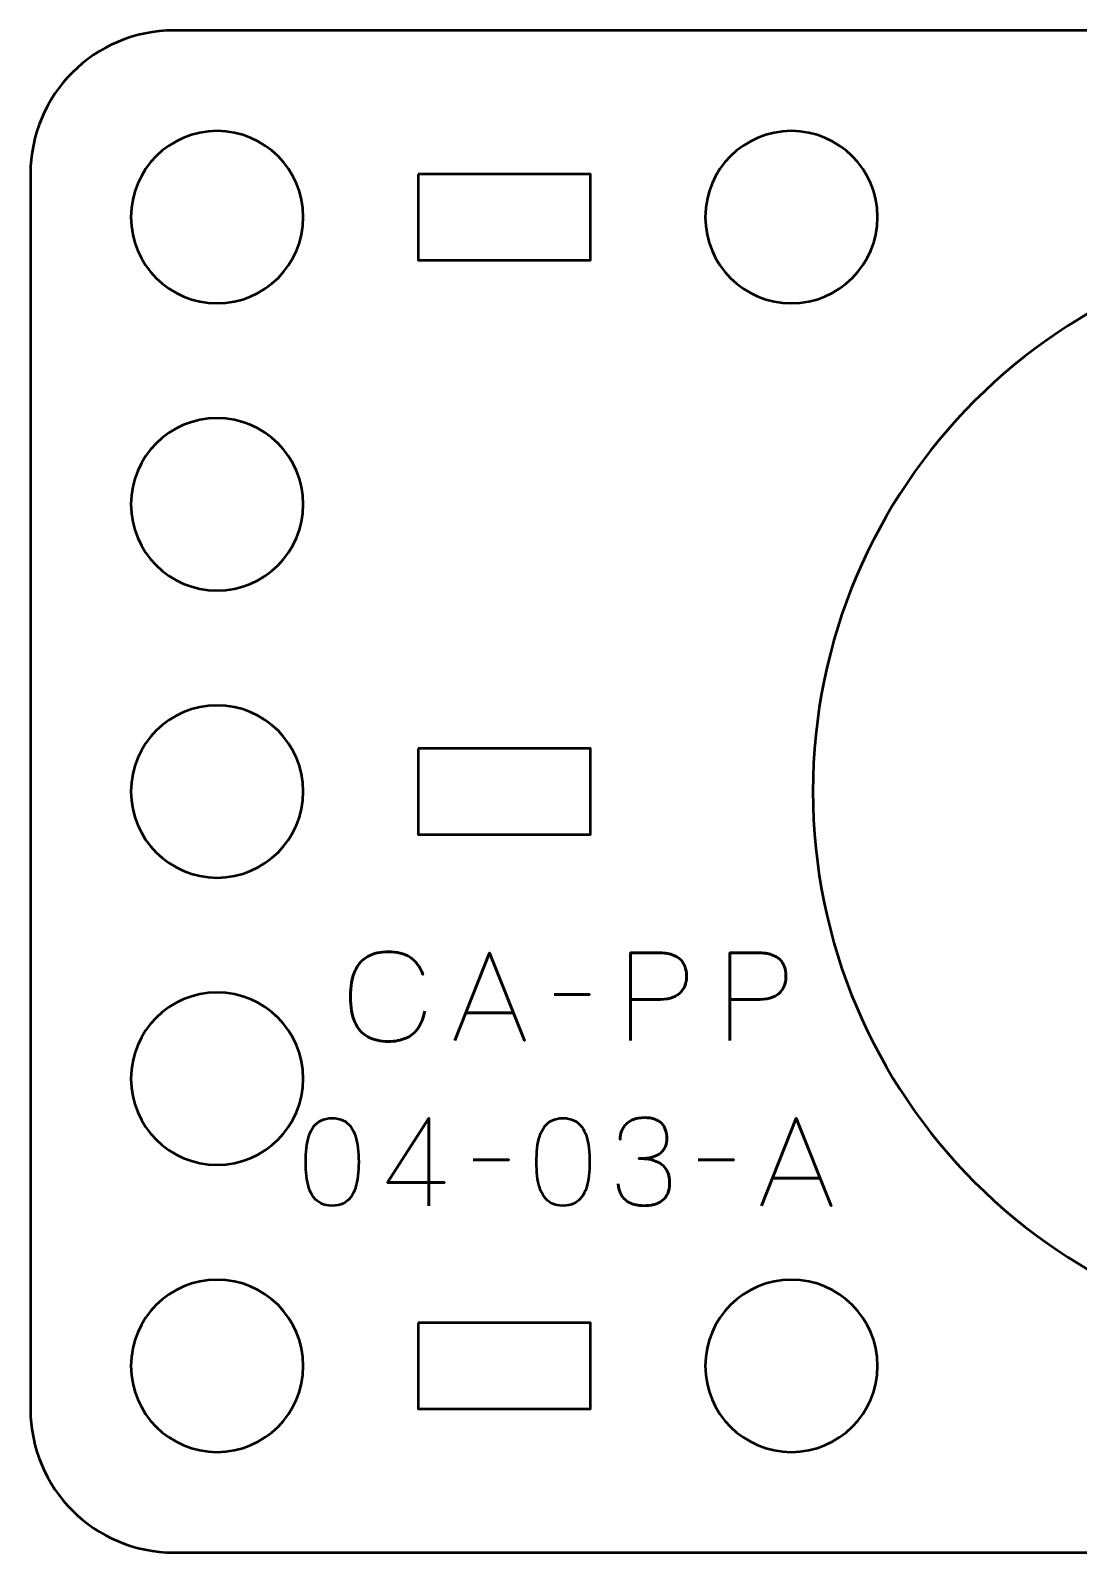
# Model space of a CAD drawing. Header units: centimetres. Extents: x -15.2 to 3.8, y -37.5 to 7.8.
# Drawn here: x -9.15 to -5.5, y -23.5 to -18.2 of the extents above; entities that cross this region are included whole.
import ezdxf

# ---------------------------------------------------------------- set-up
doc = ezdxf.new("R2010")
doc.units = ezdxf.units.CM
doc.header["$MEASUREMENT"] = 0
doc.layers.add('Layer 1', color=7, linetype='Continuous')

msp = doc.modelspace()

# ---------------------------------------------------------------- linework, layer by layer
at = {"layer": 'Layer 1', "lineweight": 53}
for points, knots in [([(-8.64992, -18.19998), (-8.64992, -18.19998), (-2.34995, -18.19998), (-2.34995, -18.19998), (-2.34995, -18.19998), (-2.07298, -18.19998), (-1.84999, -18.42307), (-1.84999, -18.70007), (-1.84999, -18.70007), (-1.84999, -18.70007), (-1.84999, -22.99993), (-1.84999, -22.99993), (-1.84999, -22.99993), (-1.84999, -23.27707), (-2.07298, -23.50003), (-2.34995, -23.50003), (-2.34995, -23.50003), (-2.34995, -23.50003), (-8.64992, -23.50003), (-8.64992, -23.50003), (-8.64992, -23.50003), (-8.92692, -23.50003), (-9.15001, -23.27707), (-9.15001, -22.99993), (-9.15001, -22.99993), (-9.15001, -22.99993), (-9.15001, -18.70007), (-9.15001, -18.70007), (-9.15001, -18.70007), (-9.15001, -18.42307), (-8.92692, -18.19998), (-8.64992, -18.19998)], [0, 0, 0, 0, 0.125, 0.125, 0.125, 0.125, 0.25, 0.25, 0.25, 0.25, 0.375, 0.375, 0.375, 0.375, 0.5, 0.5, 0.5, 0.5, 0.625, 0.625, 0.625, 0.625, 0.75, 0.75, 0.75, 0.75, 0.875, 0.875, 0.875, 0.875, 1, 1, 1, 1]), ([(-8.19998, -18.85001), (-8.19998, -19.01578), (-8.33421, -19.15001), (-8.49999, -19.15001), (-8.49999, -19.15001), (-8.66565, -19.15001), (-8.79999, -19.01578), (-8.79999, -18.85001), (-8.79999, -18.85001), (-8.79999, -18.68434), (-8.66565, -18.55), (-8.49999, -18.55), (-8.49999, -18.55), (-8.33421, -18.55), (-8.19998, -18.68434), (-8.19998, -18.85001)], [0, 0, 0, 0, 0.25, 0.25, 0.25, 0.25, 0.5, 0.5, 0.5, 0.5, 0.75, 0.75, 0.75, 0.75, 1, 1, 1, 1]), ([(-6.20002, -18.85), (-6.20002, -19.01567), (-6.33425, -19.15), (-6.50002, -19.15), (-6.50002, -19.15), (-6.66569, -19.15), (-6.80002, -19.01567), (-6.80002, -18.85), (-6.80002, -18.85), (-6.80002, -18.68437), (-6.66569, -18.55), (-6.50002, -18.55), (-6.50002, -18.55), (-6.33425, -18.55), (-6.20002, -18.68437), (-6.20002, -18.85)], [0, 0, 0, 0, 0.25, 0.25, 0.25, 0.25, 0.5, 0.5, 0.5, 0.5, 0.75, 0.75, 0.75, 0.75, 1, 1, 1, 1]), ([(-7.79997, -18.70007), (-7.79997, -18.70007), (-7.19996, -18.70007), (-7.19996, -18.70007), (-7.19996, -18.70007), (-7.19996, -18.70007), (-7.19996, -19.00008), (-7.19996, -19.00008), (-7.19996, -19.00008), (-7.19996, -19.00008), (-7.79997, -19.00008), (-7.79997, -19.00008), (-7.79997, -19.00008), (-7.79997, -19.00008), (-7.79997, -18.70007), (-7.79997, -18.70007)], [0, 0, 0, 0, 0.25, 0.25, 0.25, 0.25, 0.5, 0.5, 0.5, 0.5, 0.75, 0.75, 0.75, 0.75, 1, 1, 1, 1]), ([(-8.19998, -19.85008), (-8.19998, -20.01571), (-8.33421, -20.15008), (-8.49999, -20.15008), (-8.49999, -20.15008), (-8.66565, -20.15008), (-8.79999, -20.01571), (-8.79999, -19.85008), (-8.79999, -19.85008), (-8.79999, -19.68431), (-8.66565, -19.55008), (-8.49999, -19.55008), (-8.49999, -19.55008), (-8.33421, -19.55008), (-8.19998, -19.68431), (-8.19998, -19.85008)], [0, 0, 0, 0, 0.25, 0.25, 0.25, 0.25, 0.5, 0.5, 0.5, 0.5, 0.75, 0.75, 0.75, 0.75, 1, 1, 1, 1]), ([(-8.19998, -20.85008), (-8.19998, -21.01571), (-8.33421, -21.15008), (-8.49999, -21.15008), (-8.49999, -21.15008), (-8.66565, -21.15008), (-8.79999, -21.01571), (-8.79999, -20.85008), (-8.79999, -20.85008), (-8.79999, -20.68431), (-8.66565, -20.55008), (-8.49999, -20.55008), (-8.49999, -20.55008), (-8.33421, -20.55008), (-8.19998, -20.68431), (-8.19998, -20.85008)], [0, 0, 0, 0, 0.25, 0.25, 0.25, 0.25, 0.5, 0.5, 0.5, 0.5, 0.75, 0.75, 0.75, 0.75, 1, 1, 1, 1]), ([(-7.79997, -20.70001), (-7.79997, -20.70001), (-7.19996, -20.70001), (-7.19996, -20.70001), (-7.19996, -20.70001), (-7.19996, -20.70001), (-7.19996, -21.00001), (-7.19996, -21.00001), (-7.19996, -21.00001), (-7.19996, -21.00001), (-7.79997, -21.00001), (-7.79997, -21.00001), (-7.79997, -21.00001), (-7.79997, -21.00001), (-7.79997, -20.70001), (-7.79997, -20.70001)], [0, 0, 0, 0, 0.25, 0.25, 0.25, 0.25, 0.5, 0.5, 0.5, 0.5, 0.75, 0.75, 0.75, 0.75, 1, 1, 1, 1]), ([(-8.19998, -21.85008), (-8.19998, -22.01571), (-8.33421, -22.15008), (-8.49999, -22.15008), (-8.49999, -22.15008), (-8.66565, -22.15008), (-8.79999, -22.01571), (-8.79999, -21.85008), (-8.79999, -21.85008), (-8.79999, -21.68431), (-8.66565, -21.55008), (-8.49999, -21.55008), (-8.49999, -21.55008), (-8.33421, -21.55008), (-8.19998, -21.68431), (-8.19998, -21.85008)], [0, 0, 0, 0, 0.25, 0.25, 0.25, 0.25, 0.5, 0.5, 0.5, 0.5, 0.75, 0.75, 0.75, 0.75, 1, 1, 1, 1]), ([(-8.19998, -22.85), (-8.19998, -23.01567), (-8.33421, -23.15), (-8.49999, -23.15), (-8.49999, -23.15), (-8.66565, -23.15), (-8.79999, -23.01567), (-8.79999, -22.85), (-8.79999, -22.85), (-8.79999, -22.68437), (-8.66565, -22.55), (-8.49999, -22.55), (-8.49999, -22.55), (-8.33421, -22.55), (-8.19998, -22.68437), (-8.19998, -22.85)], [0, 0, 0, 0, 0.25, 0.25, 0.25, 0.25, 0.5, 0.5, 0.5, 0.5, 0.75, 0.75, 0.75, 0.75, 1, 1, 1, 1]), ([(-6.20002, -22.85), (-6.20002, -23.01567), (-6.33425, -23.15), (-6.50002, -23.15), (-6.50002, -23.15), (-6.66569, -23.15), (-6.80002, -23.01567), (-6.80002, -22.85), (-6.80002, -22.85), (-6.80002, -22.68437), (-6.66569, -22.55), (-6.50002, -22.55), (-6.50002, -22.55), (-6.33425, -22.55), (-6.20002, -22.68437), (-6.20002, -22.85)], [0, 0, 0, 0, 0.25, 0.25, 0.25, 0.25, 0.5, 0.5, 0.5, 0.5, 0.75, 0.75, 0.75, 0.75, 1, 1, 1, 1]), ([(-7.79997, -22.69993), (-7.79997, -22.69993), (-7.19996, -22.69993), (-7.19996, -22.69993), (-7.19996, -22.69993), (-7.19996, -22.69993), (-7.19996, -22.99993), (-7.19996, -22.99993), (-7.19996, -22.99993), (-7.19996, -22.99993), (-7.79997, -22.99993), (-7.79997, -22.99993), (-7.79997, -22.99993), (-7.79997, -22.99993), (-7.79997, -22.69993), (-7.79997, -22.69993)], [0, 0, 0, 0, 0.25, 0.25, 0.25, 0.25, 0.5, 0.5, 0.5, 0.5, 0.75, 0.75, 0.75, 0.75, 1, 1, 1, 1])]:
    msp.add_open_spline(points, degree=3, knots=knots, dxfattribs=at)
at = {"layer": 'Layer 1', "color": 250, "lineweight": 53}
msp.add_open_spline([(-6.425, -20.85), (-6.425, -19.78704), (-5.56296, -18.925), (-4.5, -18.925), (-4.5, -18.925), (-3.43704, -18.925), (-2.575, -19.78704), (-2.575, -20.85), (-2.575, -20.85), (-2.575, -21.91296), (-3.43704, -22.775), (-4.5, -22.775), (-4.5, -22.775), (-5.56296, -22.775), (-6.425, -21.91296), (-6.425, -20.85)], degree=3, knots=[0, 0, 0, 0, 0.25, 0.25, 0.25, 0.25, 0.5, 0.5, 0.5, 0.5, 0.75, 0.75, 0.75, 0.75, 1, 1, 1, 1], dxfattribs=at)
at = {"layer": 'Layer 1', "color": 30, "lineweight": 53}
for points, knots in [([(-7.77668, -21.61453), (-7.7812, -21.63873), (-7.7891, -21.6587), (-7.80018, -21.67436), (-7.80018, -21.67436), (-7.81132, -21.68996), (-7.82558, -21.70153), (-7.84293, -21.70908), (-7.84293, -21.70908), (-7.86022, -21.71663), (-7.88054, -21.72044), (-7.90368, -21.72037), (-7.90368, -21.72037), (-7.93183, -21.72044), (-7.95575, -21.715), (-7.97537, -21.70393), (-7.97537, -21.70393), (-7.99498, -21.69292), (-8.00994, -21.67592), (-8.02024, -21.65285), (-8.02024, -21.65285), (-8.03054, -21.62977), (-8.03569, -21.60021), (-8.03576, -21.56416), (-8.03576, -21.56416), (-8.03569, -21.52825), (-8.03054, -21.49875), (-8.02024, -21.47568), (-8.02024, -21.47568), (-8.00994, -21.45261), (-7.99498, -21.43554), (-7.97537, -21.42446), (-7.97537, -21.42446), (-7.95575, -21.41338), (-7.93183, -21.40788), (-7.90368, -21.40795), (-7.90368, -21.40795), (-7.87355, -21.40788), (-7.8483, -21.4143), (-7.82798, -21.42721), (-7.82798, -21.42721), (-7.80773, -21.44012), (-7.79284, -21.46009), (-7.78346, -21.48711), (-7.78346, -21.48711), (-7.79284, -21.46009), (-7.80773, -21.44012), (-7.82798, -21.42721), (-7.82798, -21.42721), (-7.8483, -21.4143), (-7.87355, -21.40788), (-7.90368, -21.40795), (-7.90368, -21.40795), (-7.93183, -21.40788), (-7.95575, -21.41338), (-7.97537, -21.42446), (-7.97537, -21.42446), (-7.99498, -21.43554), (-8.00994, -21.45261), (-8.02024, -21.47568), (-8.02024, -21.47568), (-8.03054, -21.49875), (-8.03569, -21.52825), (-8.03576, -21.56416), (-8.03576, -21.56416), (-8.03569, -21.60021), (-8.03054, -21.62977), (-8.02024, -21.65285), (-8.02024, -21.65285), (-8.00994, -21.67592), (-7.99498, -21.69292), (-7.97537, -21.70393), (-7.97537, -21.70393), (-7.95575, -21.715), (-7.93183, -21.72044), (-7.90368, -21.72037), (-7.90368, -21.72037), (-7.88054, -21.72044), (-7.86022, -21.71663), (-7.84293, -21.70908), (-7.84293, -21.70908), (-7.82558, -21.70153), (-7.81132, -21.68996), (-7.80018, -21.67436), (-7.80018, -21.67436), (-7.7891, -21.6587), (-7.7812, -21.63873), (-7.77668, -21.61453)], [0, 0, 0, 0, 0.0454545, 0.0454545, 0.0454545, 0.0454545, 0.0909091, 0.0909091, 0.0909091, 0.0909091, 0.1363636, 0.1363636, 0.1363636, 0.1363636, 0.1818182, 0.1818182, 0.1818182, 0.1818182, 0.2272727, 0.2272727, 0.2272727, 0.2272727, 0.2727273, 0.2727273, 0.2727273, 0.2727273, 0.3181818, 0.3181818, 0.3181818, 0.3181818, 0.3636364, 0.3636364, 0.3636364, 0.3636364, 0.4090909, 0.4090909, 0.4090909, 0.4090909, 0.4545455, 0.4545455, 0.4545455, 0.4545455, 0.5, 0.5, 0.5, 0.5, 0.5454545, 0.5454545, 0.5454545, 0.5454545, 0.5909091, 0.5909091, 0.5909091, 0.5909091, 0.6363636, 0.6363636, 0.6363636, 0.6363636, 0.6818182, 0.6818182, 0.6818182, 0.6818182, 0.7272727, 0.7272727, 0.7272727, 0.7272727, 0.7727273, 0.7727273, 0.7727273, 0.7727273, 0.8181818, 0.8181818, 0.8181818, 0.8181818, 0.8636364, 0.8636364, 0.8636364, 0.8636364, 0.9090909, 0.9090909, 0.9090909, 0.9090909, 0.9545455, 0.9545455, 0.9545455, 0.9545455, 1, 1, 1, 1]), ([(-7.67254, -21.71698), (-7.67254, -21.71698), (-7.55147, -21.41176), (-7.55147, -21.41176), (-7.55147, -21.41176), (-7.55147, -21.41176), (-7.42997, -21.71698), (-7.42997, -21.71698), (-7.42997, -21.71698), (-7.42997, -21.71698), (-7.55147, -21.41176), (-7.55147, -21.41176), (-7.55147, -21.41176), (-7.55147, -21.41176), (-7.67254, -21.71698), (-7.67254, -21.71698)], [0, 0, 0, 0, 0.25, 0.25, 0.25, 0.25, 0.5, 0.5, 0.5, 0.5, 0.75, 0.75, 0.75, 0.75, 1, 1, 1, 1]), ([(-7.06083, -21.71698), (-7.06083, -21.71698), (-7.06083, -21.41176), (-7.06083, -21.41176), (-7.06083, -21.41176), (-7.06083, -21.41176), (-6.96346, -21.41176), (-6.96346, -21.41176), (-6.96346, -21.41176), (-6.94399, -21.41183), (-6.92798, -21.41402), (-6.91535, -21.41825), (-6.91535, -21.41825), (-6.90279, -21.42241), (-6.89291, -21.4282), (-6.88578, -21.43554), (-6.88578, -21.43554), (-6.87866, -21.4428), (-6.87358, -21.45113), (-6.87047, -21.46051), (-6.87047, -21.46051), (-6.86744, -21.4699), (-6.86568, -21.4797), (-6.86525, -21.49008), (-6.86525, -21.49008), (-6.86476, -21.50045), (-6.86596, -21.51061), (-6.86878, -21.52048), (-6.86878, -21.52048), (-6.87167, -21.53036), (-6.87654, -21.53932), (-6.88353, -21.54737), (-6.88353, -21.54737), (-6.89044, -21.55541), (-6.89982, -21.56183), (-6.91161, -21.56656), (-6.91161, -21.56656), (-6.92339, -21.57135), (-6.93799, -21.57375), (-6.95542, -21.57389), (-6.95542, -21.57389), (-6.95542, -21.57389), (-7.06083, -21.57389), (-7.06083, -21.57389), (-7.06083, -21.57389), (-7.06083, -21.57389), (-6.95542, -21.57389), (-6.95542, -21.57389), (-6.95542, -21.57389), (-6.93835, -21.57375), (-6.92388, -21.57135), (-6.91217, -21.56656), (-6.91217, -21.56656), (-6.90039, -21.56183), (-6.891, -21.55541), (-6.88395, -21.54737), (-6.88395, -21.54737), (-6.87696, -21.53932), (-6.87195, -21.53036), (-6.86899, -21.52048), (-6.86899, -21.52048), (-6.86603, -21.51061), (-6.86476, -21.50045), (-6.86525, -21.49008), (-6.86525, -21.49008), (-6.86568, -21.4797), (-6.86744, -21.4699), (-6.87061, -21.46051), (-6.87061, -21.46051), (-6.87372, -21.45113), (-6.87894, -21.4428), (-6.88607, -21.43554), (-6.88607, -21.43554), (-6.89326, -21.4282), (-6.90314, -21.42241), (-6.9157, -21.41825), (-6.9157, -21.41825), (-6.92833, -21.41402), (-6.9442, -21.41183), (-6.96346, -21.41176), (-6.96346, -21.41176), (-6.96346, -21.41176), (-7.06083, -21.41176), (-7.06083, -21.41176), (-7.06083, -21.41176), (-7.06083, -21.41176), (-7.06083, -21.71698), (-7.06083, -21.71698)], [0, 0, 0, 0, 0.0454545, 0.0454545, 0.0454545, 0.0454545, 0.0909091, 0.0909091, 0.0909091, 0.0909091, 0.1363636, 0.1363636, 0.1363636, 0.1363636, 0.1818182, 0.1818182, 0.1818182, 0.1818182, 0.2272727, 0.2272727, 0.2272727, 0.2272727, 0.2727273, 0.2727273, 0.2727273, 0.2727273, 0.3181818, 0.3181818, 0.3181818, 0.3181818, 0.3636364, 0.3636364, 0.3636364, 0.3636364, 0.4090909, 0.4090909, 0.4090909, 0.4090909, 0.4545455, 0.4545455, 0.4545455, 0.4545455, 0.5, 0.5, 0.5, 0.5, 0.5454545, 0.5454545, 0.5454545, 0.5454545, 0.5909091, 0.5909091, 0.5909091, 0.5909091, 0.6363636, 0.6363636, 0.6363636, 0.6363636, 0.6818182, 0.6818182, 0.6818182, 0.6818182, 0.7272727, 0.7272727, 0.7272727, 0.7272727, 0.7727273, 0.7727273, 0.7727273, 0.7727273, 0.8181818, 0.8181818, 0.8181818, 0.8181818, 0.8636364, 0.8636364, 0.8636364, 0.8636364, 0.9090909, 0.9090909, 0.9090909, 0.9090909, 0.9545455, 0.9545455, 0.9545455, 0.9545455, 1, 1, 1, 1]), ([(-6.71455, -21.71698), (-6.71455, -21.71698), (-6.71455, -21.41176), (-6.71455, -21.41176), (-6.71455, -21.41176), (-6.71455, -21.41176), (-6.61718, -21.41176), (-6.61718, -21.41176), (-6.61718, -21.41176), (-6.59771, -21.41183), (-6.5817, -21.41402), (-6.56907, -21.41825), (-6.56907, -21.41825), (-6.55651, -21.42241), (-6.54663, -21.4282), (-6.5395, -21.43554), (-6.5395, -21.43554), (-6.53238, -21.4428), (-6.5273, -21.45113), (-6.52419, -21.46051), (-6.52419, -21.46051), (-6.52116, -21.4699), (-6.5194, -21.4797), (-6.51897, -21.49008), (-6.51897, -21.49008), (-6.51848, -21.50045), (-6.51968, -21.51061), (-6.5225, -21.52048), (-6.5225, -21.52048), (-6.52539, -21.53036), (-6.53026, -21.53932), (-6.53725, -21.54737), (-6.53725, -21.54737), (-6.54416, -21.55541), (-6.55354, -21.56183), (-6.56533, -21.56656), (-6.56533, -21.56656), (-6.57711, -21.57135), (-6.59171, -21.57375), (-6.60914, -21.57389), (-6.60914, -21.57389), (-6.60914, -21.57389), (-6.71455, -21.57389), (-6.71455, -21.57389), (-6.71455, -21.57389), (-6.71455, -21.57389), (-6.60914, -21.57389), (-6.60914, -21.57389), (-6.60914, -21.57389), (-6.59207, -21.57375), (-6.5776, -21.57135), (-6.56589, -21.56656), (-6.56589, -21.56656), (-6.55411, -21.56183), (-6.54472, -21.55541), (-6.53767, -21.54737), (-6.53767, -21.54737), (-6.53068, -21.53932), (-6.52567, -21.53036), (-6.52271, -21.52048), (-6.52271, -21.52048), (-6.51975, -21.51061), (-6.51848, -21.50045), (-6.51897, -21.49008), (-6.51897, -21.49008), (-6.5194, -21.4797), (-6.52116, -21.4699), (-6.52433, -21.46051), (-6.52433, -21.46051), (-6.52744, -21.45113), (-6.53266, -21.4428), (-6.53979, -21.43554), (-6.53979, -21.43554), (-6.54698, -21.4282), (-6.55686, -21.42241), (-6.56942, -21.41825), (-6.56942, -21.41825), (-6.58205, -21.41402), (-6.59792, -21.41183), (-6.61718, -21.41176), (-6.61718, -21.41176), (-6.61718, -21.41176), (-6.71455, -21.41176), (-6.71455, -21.41176), (-6.71455, -21.41176), (-6.71455, -21.41176), (-6.71455, -21.71698), (-6.71455, -21.71698)], [0, 0, 0, 0, 0.0454545, 0.0454545, 0.0454545, 0.0454545, 0.0909091, 0.0909091, 0.0909091, 0.0909091, 0.1363636, 0.1363636, 0.1363636, 0.1363636, 0.1818182, 0.1818182, 0.1818182, 0.1818182, 0.2272727, 0.2272727, 0.2272727, 0.2272727, 0.2727273, 0.2727273, 0.2727273, 0.2727273, 0.3181818, 0.3181818, 0.3181818, 0.3181818, 0.3636364, 0.3636364, 0.3636364, 0.3636364, 0.4090909, 0.4090909, 0.4090909, 0.4090909, 0.4545455, 0.4545455, 0.4545455, 0.4545455, 0.5, 0.5, 0.5, 0.5, 0.5454545, 0.5454545, 0.5454545, 0.5454545, 0.5909091, 0.5909091, 0.5909091, 0.5909091, 0.6363636, 0.6363636, 0.6363636, 0.6363636, 0.6818182, 0.6818182, 0.6818182, 0.6818182, 0.7272727, 0.7272727, 0.7272727, 0.7272727, 0.7727273, 0.7727273, 0.7727273, 0.7727273, 0.8181818, 0.8181818, 0.8181818, 0.8181818, 0.8636364, 0.8636364, 0.8636364, 0.8636364, 0.9090909, 0.9090909, 0.9090909, 0.9090909, 0.9545455, 0.9545455, 0.9545455, 0.9545455, 1, 1, 1, 1]), ([(-7.32668, -21.55738), (-7.32668, -21.55738), (-7.20349, -21.55738), (-7.20349, -21.55738), (-7.20349, -21.55738), (-7.20349, -21.55738), (-7.32668, -21.55738), (-7.32668, -21.55738)], [0, 0, 0, 0, 0.5, 0.5, 0.5, 0.5, 1, 1, 1, 1]), ([(-7.63444, -21.62088), (-7.63444, -21.62088), (-7.4685, -21.62088), (-7.4685, -21.62088), (-7.4685, -21.62088), (-7.4685, -21.62088), (-7.63444, -21.62088), (-7.63444, -21.62088)], [0, 0, 0, 0, 0.5, 0.5, 0.5, 0.5, 1, 1, 1, 1]), ([(-8.09925, -22.29229), (-8.08444, -22.29222), (-8.07167, -22.28961), (-8.06101, -22.28453), (-8.06101, -22.28453), (-8.05043, -22.27945), (-8.04161, -22.27218), (-8.03456, -22.26294), (-8.03456, -22.26294), (-8.02757, -22.25363), (-8.02207, -22.24262), (-8.01798, -22.22992), (-8.01798, -22.22992), (-8.01395, -22.21722), (-8.01106, -22.20332), (-8.00944, -22.18808), (-8.00944, -22.18808), (-8.00774, -22.17284), (-8.0069, -22.15682), (-8.00697, -22.13989), (-8.00697, -22.13989), (-8.0069, -22.12303), (-8.00774, -22.10701), (-8.00944, -22.09184), (-8.00944, -22.09184), (-8.01106, -22.07667), (-8.01395, -22.0627), (-8.01798, -22.05), (-8.01798, -22.05), (-8.02207, -22.03737), (-8.02757, -22.02637), (-8.03456, -22.01698), (-8.03456, -22.01698), (-8.04161, -22.00767), (-8.05043, -22.0004), (-8.06101, -21.99532), (-8.06101, -21.99532), (-8.07167, -21.99017), (-8.08444, -21.98756), (-8.09925, -21.98749), (-8.09925, -21.98749), (-8.11407, -21.98756), (-8.12684, -21.99017), (-8.1375, -21.99532), (-8.1375, -21.99532), (-8.14808, -22.0004), (-8.1569, -22.00767), (-8.16395, -22.01698), (-8.16395, -22.01698), (-8.17094, -22.02637), (-8.17644, -22.03737), (-8.18053, -22.05), (-8.18053, -22.05), (-8.18456, -22.0627), (-8.18745, -22.07667), (-8.18907, -22.09184), (-8.18907, -22.09184), (-8.19076, -22.10701), (-8.19161, -22.12303), (-8.19154, -22.13989), (-8.19154, -22.13989), (-8.19161, -22.15682), (-8.19076, -22.17284), (-8.18907, -22.18808), (-8.18907, -22.18808), (-8.18745, -22.20332), (-8.18456, -22.21722), (-8.18053, -22.22992), (-8.18053, -22.22992), (-8.17644, -22.24262), (-8.17094, -22.25363), (-8.16395, -22.26294), (-8.16395, -22.26294), (-8.1569, -22.27218), (-8.14808, -22.27945), (-8.1375, -22.28453), (-8.1375, -22.28453), (-8.12684, -22.28961), (-8.11407, -22.29222), (-8.09925, -22.29229)], [0, 0, 0, 0, 0.05, 0.05, 0.05, 0.05, 0.1, 0.1, 0.1, 0.1, 0.15, 0.15, 0.15, 0.15, 0.2, 0.2, 0.2, 0.2, 0.25, 0.25, 0.25, 0.25, 0.3, 0.3, 0.3, 0.3, 0.35, 0.35, 0.35, 0.35, 0.4, 0.4, 0.4, 0.4, 0.45, 0.45, 0.45, 0.45, 0.5, 0.5, 0.5, 0.5, 0.55, 0.55, 0.55, 0.55, 0.6, 0.6, 0.6, 0.6, 0.65, 0.65, 0.65, 0.65, 0.7, 0.7, 0.7, 0.7, 0.75, 0.75, 0.75, 0.75, 0.8, 0.8, 0.8, 0.8, 0.85, 0.85, 0.85, 0.85, 0.9, 0.9, 0.9, 0.9, 0.95, 0.95, 0.95, 0.95, 1, 1, 1, 1]), ([(-8.09925, -22.29229), (-8.08444, -22.29222), (-8.07167, -22.28961), (-8.06101, -22.28453), (-8.06101, -22.28453), (-8.05043, -22.27945), (-8.04161, -22.27218), (-8.03456, -22.26294), (-8.03456, -22.26294), (-8.02757, -22.25363), (-8.02207, -22.24262), (-8.01798, -22.22992), (-8.01798, -22.22992), (-8.01395, -22.21722), (-8.01106, -22.20332), (-8.00944, -22.18808), (-8.00944, -22.18808), (-8.00774, -22.17284), (-8.0069, -22.15682), (-8.00697, -22.13989), (-8.00697, -22.13989), (-8.0069, -22.12303), (-8.00774, -22.10701), (-8.00944, -22.09184), (-8.00944, -22.09184), (-8.01106, -22.07667), (-8.01395, -22.0627), (-8.01798, -22.05), (-8.01798, -22.05), (-8.02207, -22.03737), (-8.02757, -22.02637), (-8.03456, -22.01698), (-8.03456, -22.01698), (-8.04161, -22.00767), (-8.05043, -22.0004), (-8.06101, -21.99532), (-8.06101, -21.99532), (-8.07167, -21.99017), (-8.08444, -21.98756), (-8.09925, -21.98749), (-8.09925, -21.98749), (-8.11407, -21.98756), (-8.12684, -21.99017), (-8.1375, -21.99532), (-8.1375, -21.99532), (-8.14808, -22.0004), (-8.1569, -22.00767), (-8.16395, -22.01698), (-8.16395, -22.01698), (-8.17094, -22.02637), (-8.17644, -22.03737), (-8.18053, -22.05), (-8.18053, -22.05), (-8.18456, -22.0627), (-8.18745, -22.07667), (-8.18907, -22.09184), (-8.18907, -22.09184), (-8.19076, -22.10701), (-8.19161, -22.12303), (-8.19154, -22.13989), (-8.19154, -22.13989), (-8.19161, -22.15682), (-8.19076, -22.17284), (-8.18907, -22.18808), (-8.18907, -22.18808), (-8.18745, -22.20332), (-8.18456, -22.21722), (-8.18053, -22.22992), (-8.18053, -22.22992), (-8.17644, -22.24262), (-8.17094, -22.25363), (-8.16395, -22.26294), (-8.16395, -22.26294), (-8.1569, -22.27218), (-8.14808, -22.27945), (-8.1375, -22.28453), (-8.1375, -22.28453), (-8.12684, -22.28961), (-8.11407, -22.29222), (-8.09925, -22.29229)], [0, 0, 0, 0, 0.05, 0.05, 0.05, 0.05, 0.1, 0.1, 0.1, 0.1, 0.15, 0.15, 0.15, 0.15, 0.2, 0.2, 0.2, 0.2, 0.25, 0.25, 0.25, 0.25, 0.3, 0.3, 0.3, 0.3, 0.35, 0.35, 0.35, 0.35, 0.4, 0.4, 0.4, 0.4, 0.45, 0.45, 0.45, 0.45, 0.5, 0.5, 0.5, 0.5, 0.55, 0.55, 0.55, 0.55, 0.6, 0.6, 0.6, 0.6, 0.65, 0.65, 0.65, 0.65, 0.7, 0.7, 0.7, 0.7, 0.75, 0.75, 0.75, 0.75, 0.8, 0.8, 0.8, 0.8, 0.85, 0.85, 0.85, 0.85, 0.9, 0.9, 0.9, 0.9, 0.95, 0.95, 0.95, 0.95, 1, 1, 1, 1]), ([(-7.76271, -22.29229), (-7.76271, -22.29229), (-7.76271, -21.98707), (-7.76271, -21.98707), (-7.76271, -21.98707), (-7.76271, -21.98707), (-7.90664, -22.21101), (-7.90664, -22.21101), (-7.90664, -22.21101), (-7.90664, -22.21101), (-7.70852, -22.21101), (-7.70852, -22.21101), (-7.70852, -22.21101), (-7.70852, -22.21101), (-7.90664, -22.21101), (-7.90664, -22.21101), (-7.90664, -22.21101), (-7.90664, -22.21101), (-7.76271, -21.98707), (-7.76271, -21.98707), (-7.76271, -21.98707), (-7.76271, -21.98707), (-7.76271, -22.29229), (-7.76271, -22.29229)], [0, 0, 0, 0, 0.1666667, 0.1666667, 0.1666667, 0.1666667, 0.3333333, 0.3333333, 0.3333333, 0.3333333, 0.5, 0.5, 0.5, 0.5, 0.6666667, 0.6666667, 0.6666667, 0.6666667, 0.8333333, 0.8333333, 0.8333333, 0.8333333, 1, 1, 1, 1]), ([(-7.29535, -22.29229), (-7.28054, -22.29222), (-7.26777, -22.28961), (-7.25711, -22.28453), (-7.25711, -22.28453), (-7.24653, -22.27945), (-7.23771, -22.27218), (-7.23066, -22.26294), (-7.23066, -22.26294), (-7.22367, -22.25363), (-7.21817, -22.24262), (-7.21408, -22.22992), (-7.21408, -22.22992), (-7.21005, -22.21722), (-7.20716, -22.20332), (-7.20554, -22.18808), (-7.20554, -22.18808), (-7.20384, -22.17284), (-7.203, -22.15682), (-7.20307, -22.13989), (-7.20307, -22.13989), (-7.203, -22.12303), (-7.20384, -22.10701), (-7.20554, -22.09184), (-7.20554, -22.09184), (-7.20716, -22.07667), (-7.21005, -22.0627), (-7.21408, -22.05), (-7.21408, -22.05), (-7.21817, -22.03737), (-7.22367, -22.02637), (-7.23066, -22.01698), (-7.23066, -22.01698), (-7.23771, -22.00767), (-7.24653, -22.0004), (-7.25711, -21.99532), (-7.25711, -21.99532), (-7.26777, -21.99017), (-7.28054, -21.98756), (-7.29535, -21.98749), (-7.29535, -21.98749), (-7.31017, -21.98756), (-7.32294, -21.99017), (-7.3336, -21.99532), (-7.3336, -21.99532), (-7.34418, -22.0004), (-7.353, -22.00767), (-7.36005, -22.01698), (-7.36005, -22.01698), (-7.36704, -22.02637), (-7.37254, -22.03737), (-7.37663, -22.05), (-7.37663, -22.05), (-7.38066, -22.0627), (-7.38355, -22.07667), (-7.38517, -22.09184), (-7.38517, -22.09184), (-7.38686, -22.10701), (-7.38771, -22.12303), (-7.38764, -22.13989), (-7.38764, -22.13989), (-7.38771, -22.15682), (-7.38686, -22.17284), (-7.38517, -22.18808), (-7.38517, -22.18808), (-7.38355, -22.20332), (-7.38066, -22.21722), (-7.37663, -22.22992), (-7.37663, -22.22992), (-7.37254, -22.24262), (-7.36704, -22.25363), (-7.36005, -22.26294), (-7.36005, -22.26294), (-7.353, -22.27218), (-7.34418, -22.27945), (-7.3336, -22.28453), (-7.3336, -22.28453), (-7.32294, -22.28961), (-7.31017, -22.29222), (-7.29535, -22.29229)], [0, 0, 0, 0, 0.05, 0.05, 0.05, 0.05, 0.1, 0.1, 0.1, 0.1, 0.15, 0.15, 0.15, 0.15, 0.2, 0.2, 0.2, 0.2, 0.25, 0.25, 0.25, 0.25, 0.3, 0.3, 0.3, 0.3, 0.35, 0.35, 0.35, 0.35, 0.4, 0.4, 0.4, 0.4, 0.45, 0.45, 0.45, 0.45, 0.5, 0.5, 0.5, 0.5, 0.55, 0.55, 0.55, 0.55, 0.6, 0.6, 0.6, 0.6, 0.65, 0.65, 0.65, 0.65, 0.7, 0.7, 0.7, 0.7, 0.75, 0.75, 0.75, 0.75, 0.8, 0.8, 0.8, 0.8, 0.85, 0.85, 0.85, 0.85, 0.9, 0.9, 0.9, 0.9, 0.95, 0.95, 0.95, 0.95, 1, 1, 1, 1]), ([(-7.29535, -22.29229), (-7.28054, -22.29222), (-7.26777, -22.28961), (-7.25711, -22.28453), (-7.25711, -22.28453), (-7.24653, -22.27945), (-7.23771, -22.27218), (-7.23066, -22.26294), (-7.23066, -22.26294), (-7.22367, -22.25363), (-7.21817, -22.24262), (-7.21408, -22.22992), (-7.21408, -22.22992), (-7.21005, -22.21722), (-7.20716, -22.20332), (-7.20554, -22.18808), (-7.20554, -22.18808), (-7.20384, -22.17284), (-7.203, -22.15682), (-7.20307, -22.13989), (-7.20307, -22.13989), (-7.203, -22.12303), (-7.20384, -22.10701), (-7.20554, -22.09184), (-7.20554, -22.09184), (-7.20716, -22.07667), (-7.21005, -22.0627), (-7.21408, -22.05), (-7.21408, -22.05), (-7.21817, -22.03737), (-7.22367, -22.02637), (-7.23066, -22.01698), (-7.23066, -22.01698), (-7.23771, -22.00767), (-7.24653, -22.0004), (-7.25711, -21.99532), (-7.25711, -21.99532), (-7.26777, -21.99017), (-7.28054, -21.98756), (-7.29535, -21.98749), (-7.29535, -21.98749), (-7.31017, -21.98756), (-7.32294, -21.99017), (-7.3336, -21.99532), (-7.3336, -21.99532), (-7.34418, -22.0004), (-7.353, -22.00767), (-7.36005, -22.01698), (-7.36005, -22.01698), (-7.36704, -22.02637), (-7.37254, -22.03737), (-7.37663, -22.05), (-7.37663, -22.05), (-7.38066, -22.0627), (-7.38355, -22.07667), (-7.38517, -22.09184), (-7.38517, -22.09184), (-7.38686, -22.10701), (-7.38771, -22.12303), (-7.38764, -22.13989), (-7.38764, -22.13989), (-7.38771, -22.15682), (-7.38686, -22.17284), (-7.38517, -22.18808), (-7.38517, -22.18808), (-7.38355, -22.20332), (-7.38066, -22.21722), (-7.37663, -22.22992), (-7.37663, -22.22992), (-7.37254, -22.24262), (-7.36704, -22.25363), (-7.36005, -22.26294), (-7.36005, -22.26294), (-7.353, -22.27218), (-7.34418, -22.27945), (-7.3336, -22.28453), (-7.3336, -22.28453), (-7.32294, -22.28961), (-7.31017, -22.29222), (-7.29535, -22.29229)], [0, 0, 0, 0, 0.05, 0.05, 0.05, 0.05, 0.1, 0.1, 0.1, 0.1, 0.15, 0.15, 0.15, 0.15, 0.2, 0.2, 0.2, 0.2, 0.25, 0.25, 0.25, 0.25, 0.3, 0.3, 0.3, 0.3, 0.35, 0.35, 0.35, 0.35, 0.4, 0.4, 0.4, 0.4, 0.45, 0.45, 0.45, 0.45, 0.5, 0.5, 0.5, 0.5, 0.55, 0.55, 0.55, 0.55, 0.6, 0.6, 0.6, 0.6, 0.65, 0.65, 0.65, 0.65, 0.7, 0.7, 0.7, 0.7, 0.75, 0.75, 0.75, 0.75, 0.8, 0.8, 0.8, 0.8, 0.85, 0.85, 0.85, 0.85, 0.9, 0.9, 0.9, 0.9, 0.95, 0.95, 0.95, 0.95, 1, 1, 1, 1]), ([(-7.10274, -22.21567), (-7.10267, -22.23091), (-7.09914, -22.24417), (-7.09216, -22.25567), (-7.09216, -22.25567), (-7.08517, -22.2671), (-7.07522, -22.27606), (-7.06224, -22.28248), (-7.06224, -22.28248), (-7.04926, -22.2889), (-7.03367, -22.29215), (-7.01553, -22.29229), (-7.01553, -22.29229), (-7.00192, -22.29229), (-6.98957, -22.29088), (-6.97835, -22.28792), (-6.97835, -22.28792), (-6.9672, -22.28495), (-6.95761, -22.28037), (-6.94949, -22.27409), (-6.94949, -22.27409), (-6.94138, -22.26781), (-6.93517, -22.25969), (-6.93073, -22.24982), (-6.93073, -22.24982), (-6.92635, -22.23987), (-6.92417, -22.22794), (-6.9241, -22.21397), (-6.9241, -22.21397), (-6.92402, -22.19535), (-6.92783, -22.17961), (-6.93538, -22.16684), (-6.93538, -22.16684), (-6.94293, -22.15407), (-6.95465, -22.14448), (-6.97038, -22.13792), (-6.97038, -22.13792), (-6.98611, -22.13135), (-7.00629, -22.12804), (-7.03077, -22.12804), (-7.03077, -22.12804), (-7.0125, -22.12811), (-6.99719, -22.12642), (-6.9847, -22.12296), (-6.9847, -22.12296), (-6.97228, -22.1195), (-6.96234, -22.11463), (-6.95486, -22.10828), (-6.95486, -22.10828), (-6.94738, -22.102), (-6.94195, -22.09452), (-6.9387, -22.08592), (-6.9387, -22.08592), (-6.93538, -22.07738), (-6.93376, -22.068), (-6.93383, -22.05777), (-6.93383, -22.05777), (-6.93376, -22.04753), (-6.93517, -22.03808), (-6.93799, -22.02933), (-6.93799, -22.02933), (-6.94075, -22.02058), (-6.94526, -22.01289), (-6.9514, -22.00633), (-6.9514, -22.00633), (-6.95754, -21.99977), (-6.96565, -21.99462), (-6.9756, -21.99095), (-6.9756, -21.99095), (-6.98562, -21.98728), (-6.99783, -21.98545), (-7.01215, -21.98538), (-7.01215, -21.98538), (-7.0264, -21.98545), (-7.03889, -21.98756), (-7.04947, -21.99166), (-7.04947, -21.99166), (-7.06013, -21.99575), (-7.06887, -22.00132), (-7.07593, -22.00845), (-7.07593, -22.00845), (-7.08291, -22.01557), (-7.08814, -22.02369), (-7.09159, -22.03286), (-7.09159, -22.03286), (-7.09512, -22.04203), (-7.09681, -22.05177), (-7.09681, -22.062), (-7.09681, -22.062), (-7.09681, -22.05177), (-7.09512, -22.04203), (-7.09159, -22.03286), (-7.09159, -22.03286), (-7.08814, -22.02369), (-7.08291, -22.01557), (-7.07593, -22.00845), (-7.07593, -22.00845), (-7.06887, -22.00132), (-7.06013, -21.99575), (-7.04947, -21.99166), (-7.04947, -21.99166), (-7.03889, -21.98756), (-7.0264, -21.98545), (-7.01215, -21.98538), (-7.01215, -21.98538), (-6.99783, -21.98545), (-6.98562, -21.98728), (-6.9756, -21.99095), (-6.9756, -21.99095), (-6.96565, -21.99462), (-6.95754, -21.99977), (-6.9514, -22.00633), (-6.9514, -22.00633), (-6.94526, -22.01289), (-6.94075, -22.02058), (-6.93799, -22.02933), (-6.93799, -22.02933), (-6.93517, -22.03808), (-6.93376, -22.04753), (-6.93383, -22.05777), (-6.93383, -22.05777), (-6.93376, -22.068), (-6.93538, -22.07738), (-6.9387, -22.08592), (-6.9387, -22.08592), (-6.94195, -22.09452), (-6.94738, -22.102), (-6.95486, -22.10828), (-6.95486, -22.10828), (-6.96234, -22.11463), (-6.97228, -22.1195), (-6.9847, -22.12296), (-6.9847, -22.12296), (-6.99719, -22.12642), (-7.0125, -22.12811), (-7.03077, -22.12804), (-7.03077, -22.12804), (-7.00629, -22.12804), (-6.98611, -22.13135), (-6.97038, -22.13792), (-6.97038, -22.13792), (-6.95465, -22.14448), (-6.94293, -22.15407), (-6.93538, -22.16684), (-6.93538, -22.16684), (-6.92783, -22.17961), (-6.92402, -22.19535), (-6.9241, -22.21397), (-6.9241, -22.21397), (-6.92417, -22.22794), (-6.92635, -22.23987), (-6.93073, -22.24982), (-6.93073, -22.24982), (-6.93517, -22.25969), (-6.94138, -22.26781), (-6.94949, -22.27409), (-6.94949, -22.27409), (-6.95761, -22.28037), (-6.9672, -22.28495), (-6.97835, -22.28792), (-6.97835, -22.28792), (-6.98957, -22.29088), (-7.00192, -22.29229), (-7.01553, -22.29229), (-7.01553, -22.29229), (-7.03367, -22.29215), (-7.04926, -22.2889), (-7.06224, -22.28248), (-7.06224, -22.28248), (-7.07522, -22.27606), (-7.08517, -22.2671), (-7.09216, -22.25567), (-7.09216, -22.25567), (-7.09914, -22.24417), (-7.10267, -22.23091), (-7.10274, -22.21567)], [0, 0, 0, 0, 0.0227273, 0.0227273, 0.0227273, 0.0227273, 0.0454545, 0.0454545, 0.0454545, 0.0454545, 0.0681818, 0.0681818, 0.0681818, 0.0681818, 0.0909091, 0.0909091, 0.0909091, 0.0909091, 0.1136364, 0.1136364, 0.1136364, 0.1136364, 0.1363636, 0.1363636, 0.1363636, 0.1363636, 0.1590909, 0.1590909, 0.1590909, 0.1590909, 0.1818182, 0.1818182, 0.1818182, 0.1818182, 0.2045455, 0.2045455, 0.2045455, 0.2045455, 0.2272727, 0.2272727, 0.2272727, 0.2272727, 0.25, 0.25, 0.25, 0.25, 0.2727273, 0.2727273, 0.2727273, 0.2727273, 0.2954545, 0.2954545, 0.2954545, 0.2954545, 0.3181818, 0.3181818, 0.3181818, 0.3181818, 0.3409091, 0.3409091, 0.3409091, 0.3409091, 0.3636364, 0.3636364, 0.3636364, 0.3636364, 0.3863636, 0.3863636, 0.3863636, 0.3863636, 0.4090909, 0.4090909, 0.4090909, 0.4090909, 0.4318182, 0.4318182, 0.4318182, 0.4318182, 0.4545455, 0.4545455, 0.4545455, 0.4545455, 0.4772727, 0.4772727, 0.4772727, 0.4772727, 0.5, 0.5, 0.5, 0.5, 0.5227273, 0.5227273, 0.5227273, 0.5227273, 0.5454545, 0.5454545, 0.5454545, 0.5454545, 0.5681818, 0.5681818, 0.5681818, 0.5681818, 0.5909091, 0.5909091, 0.5909091, 0.5909091, 0.6136364, 0.6136364, 0.6136364, 0.6136364, 0.6363636, 0.6363636, 0.6363636, 0.6363636, 0.6590909, 0.6590909, 0.6590909, 0.6590909, 0.6818182, 0.6818182, 0.6818182, 0.6818182, 0.7045455, 0.7045455, 0.7045455, 0.7045455, 0.7272727, 0.7272727, 0.7272727, 0.7272727, 0.75, 0.75, 0.75, 0.75, 0.7727273, 0.7727273, 0.7727273, 0.7727273, 0.7954545, 0.7954545, 0.7954545, 0.7954545, 0.8181818, 0.8181818, 0.8181818, 0.8181818, 0.8409091, 0.8409091, 0.8409091, 0.8409091, 0.8636364, 0.8636364, 0.8636364, 0.8636364, 0.8863636, 0.8863636, 0.8863636, 0.8863636, 0.9090909, 0.9090909, 0.9090909, 0.9090909, 0.9318182, 0.9318182, 0.9318182, 0.9318182, 0.9545455, 0.9545455, 0.9545455, 0.9545455, 0.9772727, 0.9772727, 0.9772727, 0.9772727, 1, 1, 1, 1]), ([(-6.60406, -22.29229), (-6.60406, -22.29229), (-6.48299, -21.98707), (-6.48299, -21.98707), (-6.48299, -21.98707), (-6.48299, -21.98707), (-6.36149, -22.29229), (-6.36149, -22.29229), (-6.36149, -22.29229), (-6.36149, -22.29229), (-6.48299, -21.98707), (-6.48299, -21.98707), (-6.48299, -21.98707), (-6.48299, -21.98707), (-6.60406, -22.29229), (-6.60406, -22.29229)], [0, 0, 0, 0, 0.25, 0.25, 0.25, 0.25, 0.5, 0.5, 0.5, 0.5, 0.75, 0.75, 0.75, 0.75, 1, 1, 1, 1]), ([(-7.60777, -22.13269), (-7.60777, -22.13269), (-7.48458, -22.13269), (-7.48458, -22.13269), (-7.48458, -22.13269), (-7.48458, -22.13269), (-7.60777, -22.13269), (-7.60777, -22.13269)], [0, 0, 0, 0, 0.5, 0.5, 0.5, 0.5, 1, 1, 1, 1]), ([(-6.82419, -22.13269), (-6.82419, -22.13269), (-6.701, -22.13269), (-6.701, -22.13269), (-6.701, -22.13269), (-6.701, -22.13269), (-6.82419, -22.13269), (-6.82419, -22.13269)], [0, 0, 0, 0, 0.5, 0.5, 0.5, 0.5, 1, 1, 1, 1]), ([(-6.56596, -22.19619), (-6.56596, -22.19619), (-6.40002, -22.19619), (-6.40002, -22.19619), (-6.40002, -22.19619), (-6.40002, -22.19619), (-6.56596, -22.19619), (-6.56596, -22.19619)], [0, 0, 0, 0, 0.5, 0.5, 0.5, 0.5, 1, 1, 1, 1])]:
    msp.add_open_spline(points, degree=3, knots=knots, dxfattribs=at)

doc.saveas('drawing.dxf')
